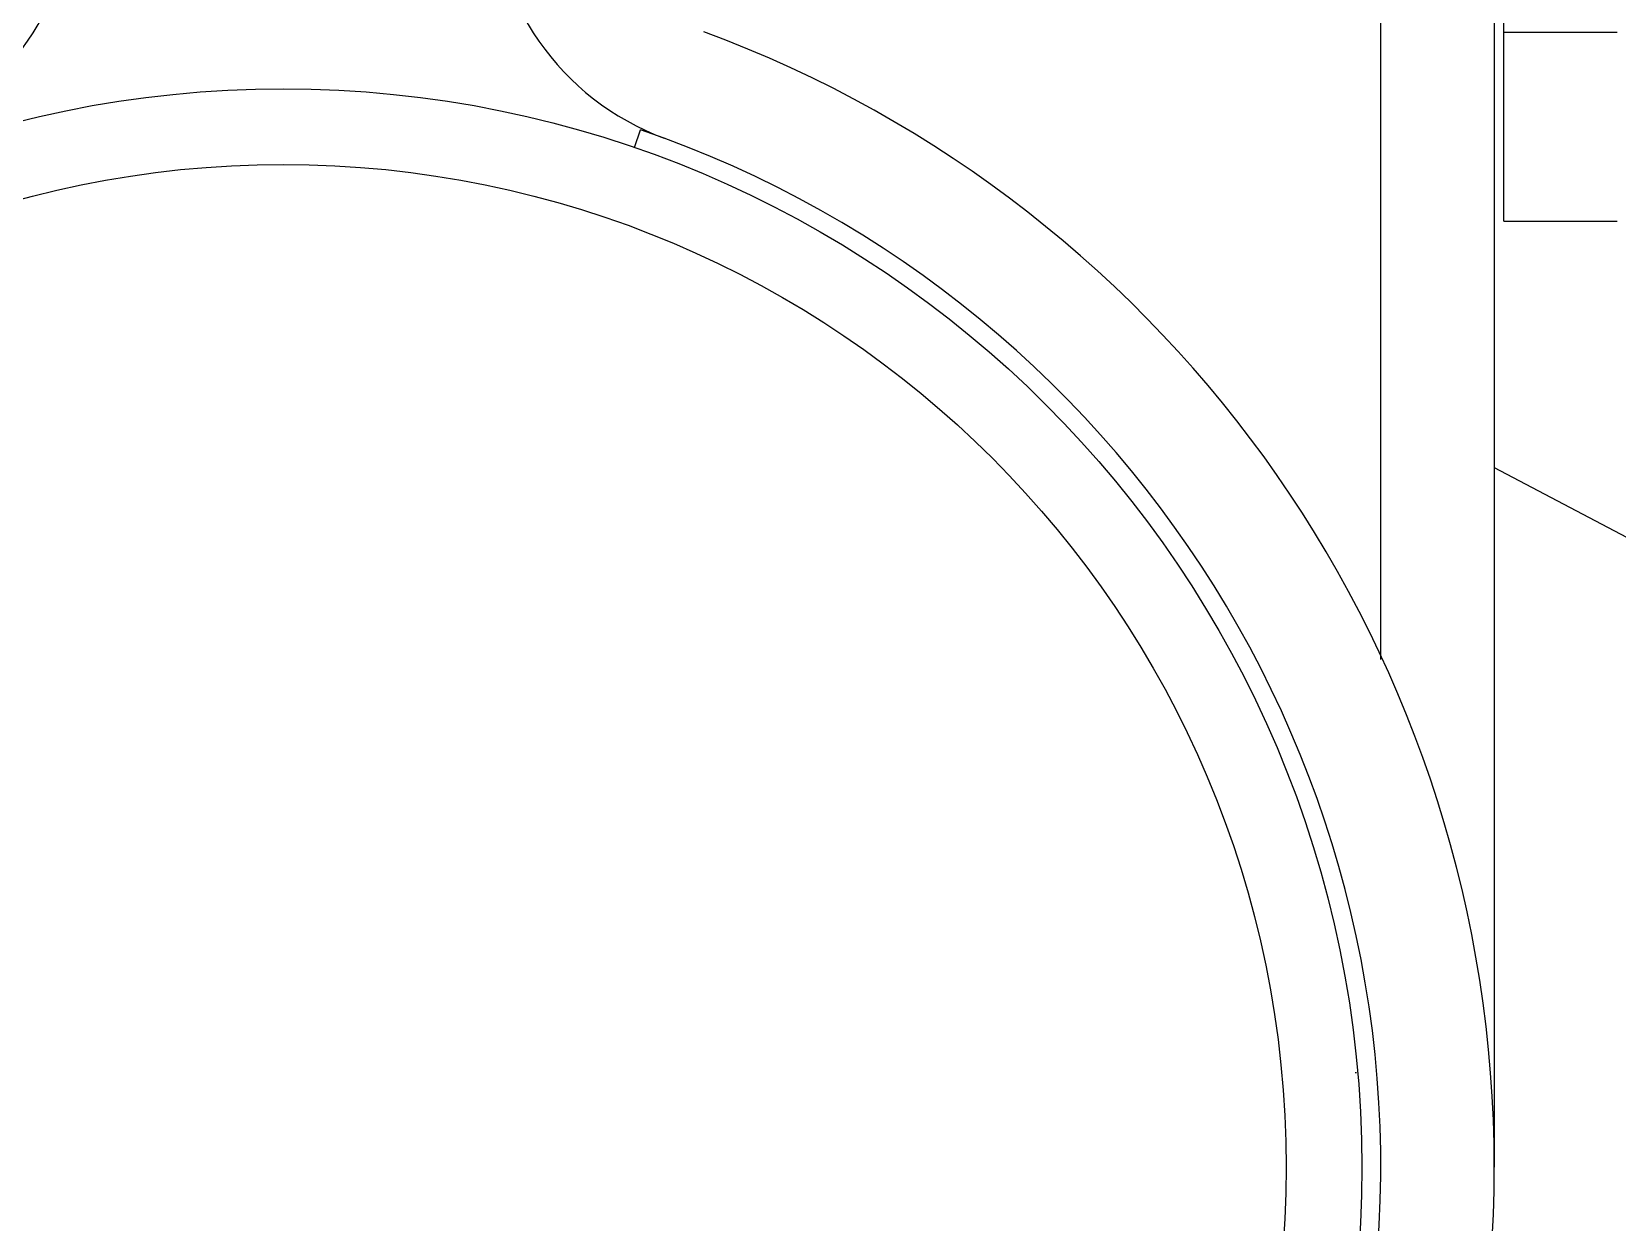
# Model space of a CAD drawing. Extents: x 27938 to 1507990, y 110129 to 923079.
# Drawn here: x 476329 to 477302, y 378027 to 378758 of the extents above; entities that cross this region are included whole.
import ezdxf

# ---------------------------------------------------------------- set-up
doc = ezdxf.new("R2010")
doc.units = 0
doc.header["$LTSCALE"] = 1000
doc.header["$MEASUREMENT"] = 0
doc.styles.get("Standard").update_dxf_attribs({"font": 'gbenor.shx', "bigfont": 'gbcbig.shx'})
doc.dimstyles.get("Standard").update_dxf_attribs({"dimtxt": 0.18, "dimasz": 0.18, "dimexe": 0.18, "dimexo": 0.0625, "dimgap": 0.09, "dimtad": 0, "dimtih": 1, "dimtoh": 1, "dimdec": 4, "dimzin": 0, "dimdsep": 46, "dimtxsty": 'Standard', "dimcen": 0.09, "dimadec": 0, "dimazin": 0, "dimtfac": 1, "dimtdec": 4, "dimtofl": 0, "dimtmove": 0, "dimatfit": 3, "dimfxl": 1, "dimtolj": 1, "dimtzin": 0, "dimarcsym": 0})

msp = doc.modelspace()

# ---------------------------------------------------------------- linework, layer by layer
at = {"linetype": 'Continuous'}
for p, q in [((477232.28, 378641.52), (477232.28, 379135.2)), ((477156.77, 378372.39), (477156.77, 379129.39)), ((477226.47, 379129.39), (477226.47, 378060.72)), ((477232.28, 378757.68), (477301.97, 378757.68)), ((476698.61, 378686.76), (476702.39, 378697.74)), ((477232.28, 378641.52), (477301.97, 378641.52)), ((477141, 378118.8), (477141.95, 378118.8))]:
    msp.add_line(p, q, dxfattribs=at)
for radius in [662.11, 615.65]:
    msp.add_circle((476483.04, 378060.72), radius, dxfattribs=at)
for centre, radius, start, end in [((476192.64, 378845.04), 162.62, 290.31751, 0), ((476773.44, 378845.04), 162.62, 180, 249.68249), ((476483.04, 378060.72), 743.42, 290.31751, 69.68249), ((476483.04, 378060.72), 673.73, 109, 71)]:
    msp.add_arc(centre, radius, start, end, dxfattribs=at)

# ---------------------------------------------------------------- leaders
msp.add_leader([(477226.47, 378490.33), (478017.9, 378073.59)], dimstyle='Standard', override={"dimgap": 20, "dimtad": 0})

doc.saveas('drawing.dxf')
